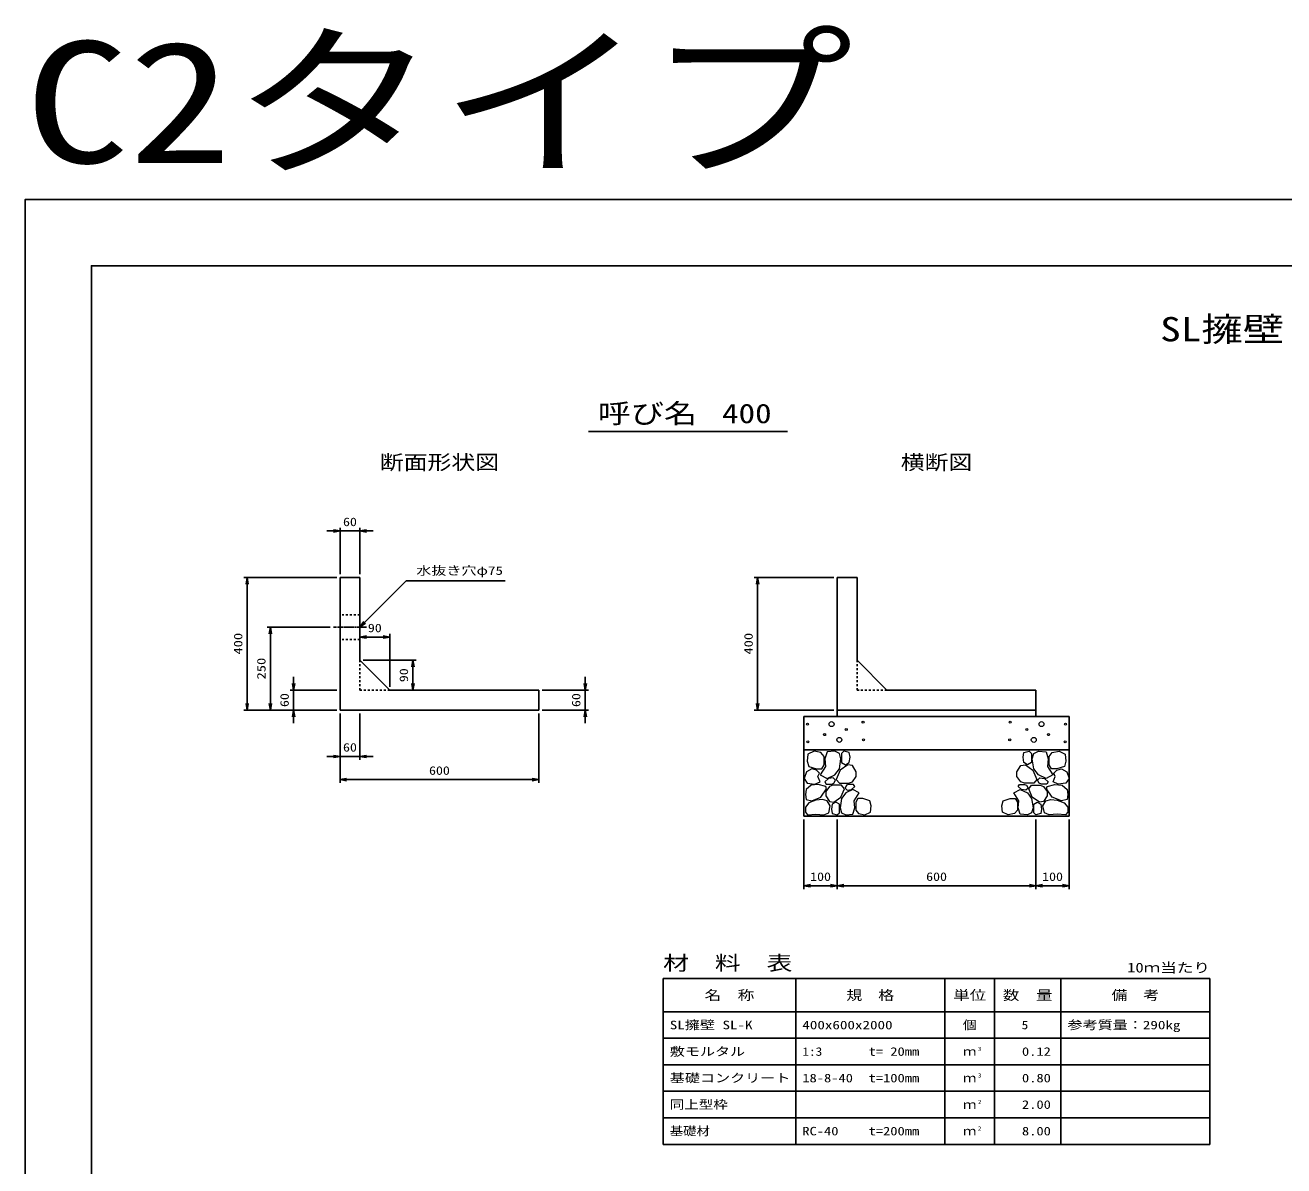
# Model space of a CAD drawing. Units: millimetres at full size; some dimension numbers follow another scale. Extents: x 0 to 8410, y 0 to 6466.
# Drawn here: x 0 to 3798, y 3025 to 6466 of the extents above; entities that cross this region are included whole.
import ezdxf
from ezdxf.enums import TextEntityAlignment as Align

# ---------------------------------------------------------------- set-up
doc = ezdxf.new("R2010")
doc.units = ezdxf.units.MM
doc.linetypes.add('CHAIN', pattern=[18.5, 12, -1.5, 3.5, -1.5])
doc.linetypes.add('DASHED_SPACED', pattern=[12, 6, -6])
for name, color, linetype, lineweight in [('D-BMK', 2, 'CHAIN', 25), ('D-DCR-HCHn', 4, 'Continuous', 9), ('D-MTR-FRAM', 7, 'Continuous', 25), ('D-MTR-LINE', 7, 'Continuous', 25), ('D-STR-DIM', 7, 'Continuous', 25), ('D-STR-STRn', 1, 'Continuous', 25), ('D-STR-TXT', 7, 'Continuous', 25), ('D-TTL', 2, 'Continuous', 25), ('D-TTL-TXT', 7, 'Continuous', 25)]:
    doc.layers.add(name, color=color, linetype=linetype, lineweight=lineweight)
doc.layers.add('D-MTR', color=7, linetype='Continuous')
doc.layers.add('D-MTR-TXT', color=7, linetype='Continuous')
doc.styles.add('ＭＳ ゴシック', font='')
doc.styles.get('ＭＳ ゴシック').set_extended_font_data('MS Gothic')

# ---------------------------------------------------------------- blocks, each defined once
blk = doc.blocks.new('open_arrow')
at = {"color": 0, "linetype": 'Continuous', "lineweight": -2}
blk.add_lwpolyline([(7.5, 1.25), (0, 0), (7.5, -1.25)], dxfattribs=at)

msp = doc.modelspace()

# ---------------------------------------------------------------- linework, layer by layer
at = {"layer": 'D-BMK'}
msp.add_line((1030, 4650), (930, 4650), dxfattribs=at)
at = {"layer": 'D-DCR-HCHn'}
for points in [[(2401.198, 4271.594), (2380.395, 4276.217), (2361.904, 4266.971), (2359.592, 4246.168), (2364.215, 4229.988), (2387.33, 4223.053), (2403.51, 4223.053), (2410.444, 4234.611), (2410.444, 4260.037)], [(2419.69, 4273.906), (2412.756, 4253.102), (2415.067, 4229.988), (2398.887, 4204.562), (2419.69, 4193.005), (2442.805, 4204.562), (2456.673, 4223.053), (2461.296, 4253.102), (2456.673, 4269.283), (2442.805, 4276.217)], [(2463.608, 4269.283), (2463.608, 4241.545), (2475.165, 4234.611), (2486.722, 4241.545), (2489.034, 4257.725), (2486.722, 4271.594), (2470.542, 4276.217)], [(3036.392, 4269.283), (3036.392, 4241.545), (3024.835, 4234.611), (3013.278, 4241.545), (3010.966, 4257.725), (3013.278, 4271.594), (3029.458, 4276.217)], [(3080.31, 4273.906), (3087.244, 4253.102), (3084.933, 4229.988), (3101.113, 4204.562), (3080.31, 4193.005), (3057.195, 4204.562), (3043.327, 4223.053), (3038.704, 4253.102), (3043.327, 4269.283), (3057.195, 4276.217)], [(3098.802, 4271.594), (3119.605, 4276.217), (3138.096, 4266.971), (3140.408, 4246.168), (3135.785, 4229.988), (3112.67, 4223.053), (3096.49, 4223.053), (3089.556, 4234.611), (3089.556, 4260.037)], [(2357.281, 4213.808), (2350.346, 4193.005), (2359.592, 4179.136), (2382.707, 4176.824), (2398.488, 4183.599), (2391.952, 4199.939), (2396.575, 4209.185), (2387.33, 4218.431), (2373.461, 4223.053)], [(2458.985, 4218.431), (2447.427, 4190.693), (2456.673, 4179.136), (2484.411, 4179.136), (2495.968, 4183.759), (2507.525, 4199.939), (2507.525, 4213.808), (2495.968, 4232.299), (2482.099, 4234.611)], [(3041.015, 4218.431), (3052.573, 4190.693), (3043.327, 4179.136), (3015.589, 4179.136), (3004.032, 4183.759), (2992.475, 4199.939), (2992.475, 4213.808), (3004.032, 4232.299), (3017.901, 4234.611)], [(3142.719, 4213.808), (3149.654, 4193.005), (3140.408, 4179.136), (3117.293, 4176.824), (3101.512, 4183.599), (3108.048, 4199.939), (3103.425, 4209.185), (3112.67, 4218.431), (3126.539, 4223.053)], [(2424.313, 4193.005), (2412.756, 4183.759), (2417.379, 4176.824), (2433.559, 4176.824), (2440.493, 4179.136), (2445.116, 4188.382), (2438.182, 4195.316)], [(3075.687, 4193.005), (3087.244, 4183.759), (3082.621, 4176.824), (3066.441, 4176.824), (3059.507, 4179.136), (3054.884, 4188.382), (3061.818, 4195.316)], [(2401.155, 4137.009), (2418.277, 4162.692), (2416.137, 4169.112), (2392.594, 4175.533), (2371.192, 4173.393), (2356.21, 4160.551), (2354.07, 4145.57), (2356.21, 4130.588), (2373.332, 4126.308)], [(2461.082, 4137.009), (2471.783, 4162.692), (2463.222, 4173.393), (2437.539, 4173.393), (2426.838, 4169.112), (2416.137, 4154.131), (2416.137, 4141.289), (2426.838, 4124.167), (2439.679, 4122.027)], [(2497.466, 4085.643), (2503.886, 4104.905), (2501.746, 4126.308), (2516.728, 4149.85), (2497.466, 4160.551), (2476.063, 4149.85), (2463.222, 4132.728), (2458.941, 4104.905), (2463.222, 4089.924), (2476.063, 4083.503)], [(2493.185, 4160.551), (2503.886, 4169.112), (2499.606, 4175.533), (2484.624, 4175.533), (2478.204, 4173.393), (2473.923, 4164.832), (2480.344, 4158.411)], [(3002.534, 4085.643), (2996.114, 4104.905), (2998.254, 4126.308), (2983.272, 4149.85), (3002.534, 4160.551), (3023.937, 4149.85), (3036.778, 4132.728), (3041.059, 4104.905), (3036.778, 4089.924), (3023.937, 4083.503)], [(3006.815, 4160.551), (2996.114, 4169.112), (3000.394, 4175.533), (3015.376, 4175.533), (3021.796, 4173.393), (3026.077, 4164.832), (3019.656, 4158.411)], [(3038.918, 4137.009), (3028.217, 4162.692), (3036.778, 4173.393), (3062.461, 4173.393), (3073.162, 4169.112), (3083.863, 4154.131), (3083.863, 4141.289), (3073.162, 4124.167), (3060.321, 4122.027)], [(3098.845, 4137.009), (3081.723, 4162.692), (3083.863, 4169.112), (3107.406, 4175.533), (3128.808, 4173.393), (3143.79, 4160.551), (3145.93, 4145.57), (3143.79, 4130.588), (3126.668, 4126.308)], [(2409.716, 4083.503), (2424.698, 4089.924), (2428.978, 4111.326), (2420.417, 4126.308), (2405.435, 4130.588), (2386.173, 4128.448), (2364.771, 4119.887), (2354.07, 4107.045), (2354.07, 4092.064), (2360.49, 4083.503), (2386.173, 4085.643)], [(2456.801, 4089.924), (2456.801, 4115.606), (2446.1, 4122.027), (2435.399, 4115.606), (2433.259, 4100.625), (2435.399, 4087.783), (2450.381, 4083.503)], [(2514.588, 4087.783), (2533.85, 4083.503), (2550.972, 4092.064), (2553.112, 4111.326), (2548.831, 4126.308), (2527.429, 4132.728), (2512.447, 4132.728), (2506.027, 4122.027), (2506.027, 4098.484)], [(2985.412, 4087.783), (2966.15, 4083.503), (2949.028, 4092.064), (2946.888, 4111.326), (2951.169, 4126.308), (2972.571, 4132.728), (2987.553, 4132.728), (2993.973, 4122.027), (2993.973, 4098.484)], [(3043.199, 4089.924), (3043.199, 4115.606), (3053.9, 4122.027), (3064.601, 4115.606), (3066.741, 4100.625), (3064.601, 4087.783), (3049.619, 4083.503)], [(3090.284, 4083.503), (3075.302, 4089.924), (3071.022, 4111.326), (3079.583, 4126.308), (3094.565, 4130.588), (3113.827, 4128.448), (3135.229, 4119.887), (3145.93, 4107.045), (3145.93, 4092.064), (3139.51, 4083.503), (3113.827, 4085.643)]]:
    msp.add_lwpolyline(points, close=True, dxfattribs=at)
for centre, radius in [((2360.727, 4357.43), 3), ((2433.336, 4357.43), 7.5), ((2477.708, 4341.639), 3), ((2528.131, 4363.481), 3), ((2971.869, 4363.481), 3), ((3022.292, 4341.639), 3), ((3066.664, 4357.43), 7.5), ((3139.273, 4357.43), 3), ((2361.869, 4303.919), 3), ((2412.292, 4325.761), 3), ((2456.664, 4309.97), 7.5), ((2529.273, 4309.97), 3), ((2970.727, 4309.97), 3), ((3043.336, 4309.97), 7.5), ((3087.708, 4325.761), 3), ((3138.131, 4303.919), 3)]:
    msp.add_circle(centre, radius, dxfattribs=at)
at = {"layer": 'D-MTR-FRAM'}
for p, q in [((1925, 3590), (3575, 3590)), ((1925, 3590), (1925, 3090)), ((3575, 3590), (3575, 3090)), ((1925, 3090), (3575, 3090))]:
    msp.add_line(p, q, dxfattribs=at)
at = {"layer": 'D-MTR-LINE'}
for p, q in [((2325, 3590), (2325, 3090)), ((2775, 3590), (2775, 3090)), ((2925, 3590), (2925, 3090)), ((3125, 3590), (3125, 3090)), ((1925, 3490), (3575, 3490)), ((1925, 3410), (3575, 3410)), ((1925, 3330), (3575, 3330)), ((1925, 3250), (3575, 3250)), ((1925, 3170), (3575, 3170))]:
    msp.add_line(p, q, dxfattribs=at)
at = {"layer": 'D-STR-DIM'}
for p, q in [((910, 4940), (1050, 4940)), ((950, 4810), (950, 4950)), ((1010, 4810), (1010, 4950)), ((940, 4800), (660, 4800)), ((670, 4400), (670, 4800)), ((2440, 4800), (2200, 4800)), ((2210, 4400), (2210, 4800)), ((920, 4650), (730, 4650)), ((740, 4400), (740, 4650)), ((1100, 4620), (1010, 4620)), ((1100, 4470), (1100, 4630)), ((1020, 4550), (1180, 4550)), ((1170, 4550), (1170, 4460)), ((810, 4360), (810, 4500)), ((1690, 4360), (1690, 4500)), ((940, 4460), (800, 4460)), ((1560, 4460), (1700, 4460)), ((940, 4400), (660, 4400)), ((940, 4400), (730, 4400)), ((940, 4400), (800, 4400)), ((950, 4390), (950, 4250)), ((950, 4390), (950, 4180)), ((1010, 4390), (1010, 4250)), ((1550, 4390), (1550, 4180)), ((1560, 4400), (1700, 4400)), ((2440, 4400), (2200, 4400)), ((910, 4260), (1050, 4260)), ((950, 4190), (1550, 4190)), ((2350, 4070), (2350, 3860)), ((2450, 4070), (2450, 3860)), ((2450, 4070), (2450, 3860)), ((3050, 4070), (3050, 3860)), ((3050, 4070), (3050, 3860)), ((3150, 4070), (3150, 3860)), ((2450, 3870), (2350, 3870)), ((2450, 3870), (3050, 3870)), ((3050, 3870), (3150, 3870))]:
    msp.add_line(p, q, dxfattribs=at)
at = {"layer": 'D-STR-STRn'}
for p, q in [((950, 4800), (950, 4400)), ((1010, 4800), (950, 4800)), ((1010, 4550), (1010, 4800)), ((2450, 4800), (2450, 4400)), ((2510, 4800), (2450, 4800)), ((2510, 4550), (2510, 4800)), ((1010, 4550), (1100, 4460)), ((2510, 4550), (2600, 4460)), ((1550, 4460), (1100, 4460)), ((1550, 4400), (1550, 4460)), ((3050, 4460), (2600, 4460)), ((3050, 4400), (3050, 4460)), ((950, 4400), (1550, 4400)), ((2350, 4080), (2350, 4380)), ((2350, 4380), (3150, 4380)), ((2450, 4400), (3050, 4400)), ((2450, 4400), (2450, 4380)), ((3050, 4400), (3050, 4380)), ((3150, 4380), (3150, 4080)), ((2350, 4280), (3150, 4280)), ((2350, 4080), (3150, 4080))]:
    msp.add_line(p, q, dxfattribs=at)
at = {"layer": 'D-STR-STRn', "linetype": 'DASHED_SPACED'}
for p, q in [((1010, 4687.5), (950, 4687.5)), ((1010, 4612.5), (950, 4612.5))]:
    msp.add_line(p, q, dxfattribs=at)
at = {"layer": 'D-STR-STRn', "color": 2, "linetype": 'DASHED_SPACED'}
for p, q in [((1010, 4550), (1010, 4460)), ((2510, 4550), (2510, 4460)), ((1100, 4460), (1010, 4460)), ((2600, 4460), (2510, 4460))]:
    msp.add_line(p, q, dxfattribs=at)
at = {"layer": 'D-STR-TXT'}
msp.add_lwpolyline([(1010, 4650), (1150, 4790), (1170, 4790), (1448.096, 4790)], dxfattribs=at)
at = {"layer": 'D-TTL'}
for points in [[(0, 0), (8410, 0), (8410, 5940), (0, 5940)], [(200, 200), (8210, 200), (8210, 5740), (200, 5740)]]:
    msp.add_lwpolyline(points, close=True, dxfattribs=at)
at = {"layer": 'D-TTL-TXT'}
msp.add_line((1700, 5240), (2300, 5240), dxfattribs=at)

# ---------------------------------------------------------------- block references
at = {"layer": 'D-STR-DIM', "xscale": 2.67, "yscale": 2.67}
for p, rotation in [((950, 4940), 180), ((670, 4800), 270), ((2210, 4800), 270), ((740, 4650), 270), ((1100, 4620), 180), ((1170, 4550), 270), ((810, 4460), 90), ((1170, 4460), 90), ((1690, 4460), 90), ((670, 4400), 90), ((740, 4400), 90), ((2210, 4400), 90), ((810, 4400), 270), ((1690, 4400), 270), ((950, 4260), 180), ((1550, 4190), 180), ((2450, 3870), 180), ((3050, 3870), 180), ((3150, 3870), 180)]:
    msp.add_blockref('open_arrow', p, dxfattribs=dict(at, rotation=rotation))
for p in [(1010, 4940), (1010, 4620), (1010, 4260), (950, 4190), (2350, 3870), (2450, 3870), (3050, 3870)]:
    msp.add_blockref('open_arrow', p, dxfattribs=at)
at = {"layer": 'D-STR-TXT', "xscale": 2.67, "yscale": 2.67, "rotation": 45}
msp.add_blockref('open_arrow', (1010, 4650), dxfattribs=at)

# ---------------------------------------------------------------- texts
at = {"layer": 'D-MTR', "style": 'ＭＳ ゴシック', "width": 1.3}
msp.add_text('材\u3000料\u3000表', height=43.99, dxfattribs=at).set_placement((1925, 3602), align=Align.BOTTOM_LEFT)
at = {"layer": 'D-MTR', "style": 'ＭＳ ゴシック', "width": 1.25}
msp.add_text('10ｍ当たり', height=29.33, dxfattribs=at).set_placement((3575, 3599.667), align=Align.BOTTOM_RIGHT)
at = {"layer": 'D-MTR-TXT', "style": 'ＭＳ ゴシック'}
for s, height, width, p in [('名\u3000称', 29.33, 1.25, (2125, 3540)), ('規\u3000格', 29.33, 1.2, (2550, 3540)), ('単位', 29.33, 1.25, (2850, 3540)), ('数\u3000量', 29.33, 1.25, (3025, 3540)), ('備\u3000考', 29.33, 1.2, (3350, 3540)), ('個', 25.66, 1.2, (2850, 3450)), ('ｍ', 25.66, 1.15, (2850, 3370)), ('ｍ', 25.66, 1.15, (2850, 3290)), ('ｍ', 25.66, 1.15, (2850, 3210)), ('ｍ', 25.66, 1.15, (2850, 3130))]:
    msp.add_text(s, height=height, dxfattribs=dict(at, width=width)).set_placement(p, align=Align.MIDDLE_CENTER)
for s, width, p in [('SL擁壁 SL-K', 1.3, (1945, 3450)), ('400x600x2000', 1.3, (2345, 3450)), ('参考質量：290kg', 1.3, (3145, 3450)), ('敷モルタル', 1.3, (1945, 3370)), ('1:3', 1.15, (2345, 3370)), ('t= 20mm', 1.25, (2545, 3370)), ('基礎コンクリート', 1.3, (1945, 3290)), ('18-8-40', 1.25, (2345, 3290)), ('t=100mm', 1.25, (2545, 3290)), ('同上型枠', 1.25, (1945, 3210)), ('基礎材', 1.15, (1945, 3130)), ('RC-40', 1.25, (2345, 3130)), ('t=200mm', 1.25, (2545, 3130))]:
    msp.add_text(s, height=25.66, dxfattribs=dict(at, width=width)).set_placement(p, align=Align.MIDDLE_LEFT)
for s, width, p in [('5', 1.15, (3026.777, 3450)), ('0.12', 1.25, (3095, 3370)), ('0.80', 1.25, (3095, 3290)), ('2.00', 1.25, (3095, 3210)), ('8.00', 1.25, (3095, 3130))]:
    msp.add_text(s, height=25.66, dxfattribs=dict(at, width=width)).set_placement(p, align=Align.MIDDLE_RIGHT)
at = {"layer": 'D-MTR-TXT', "style": 'ＭＳ ゴシック', "width": 1.15}
for s, p in [('3', (2875, 3367.667)), ('3', (2875, 3287.667)), ('2', (2875, 3207.667)), ('2', (2875, 3127.667))]:
    msp.add_text(s, height=12.83, dxfattribs=at).set_placement(p, align=Align.BOTTOM_LEFT)
at = {"layer": 'D-STR-DIM', "style": 'ＭＳ ゴシック', "width": 1.2}
for s, p in [('60', (980, 4967.5)), ('90', (1055, 4647.5)), ('60', (980, 4287.5)), ('600', (1250, 4217.5)), ('100', (2400, 3897.5)), ('600', (2750, 3897.5)), ('100', (3100, 3897.5))]:
    msp.add_text(s, height=25.66, dxfattribs=at).set_placement(p, align=Align.MIDDLE_CENTER)
at = {"layer": 'D-STR-DIM', "style": 'ＭＳ ゴシック'}
for s, width, p in [('400', 1.25, (642.5, 4600)), ('400', 1.25, (2182.5, 4600)), ('250', 1.25, (712.5, 4525)), ('90', 1.2, (1142.5, 4505)), ('60', 1.2, (782.5, 4430)), ('60', 1.2, (1662.5, 4430))]:
    msp.add_text(s, height=25.66, rotation=90, dxfattribs=dict(at, width=width)).set_placement(p, align=Align.MIDDLE_CENTER)
at = {"layer": 'D-STR-TXT', "style": 'ＭＳ ゴシック', "width": 1.3}
msp.add_text('水抜き穴φ75', height=25.66, dxfattribs=at).set_placement((1180, 4800), align=Align.BOTTOM_LEFT)
at = {"layer": 'D-TTL-TXT', "style": 'ＭＳ ゴシック', "width": 1.25}
msp.add_text('C2タイプ', height=366.6, dxfattribs=at).set_placement((0, 5940), align=Align.BOTTOM_LEFT)
at = {"layer": 'D-TTL-TXT', "style": 'ＭＳ ゴシック'}
for s, height, width, p in [('SL擁壁・SL-K・C2 (車道用)', 73.31, 1.25, (4205, 5490)), ('呼び名', 58.65, 1.25, (1877.5, 5247.5)), ('400', 58.65, 1.25, (2177.5, 5247.5)), ('断面形状図', 43.99, 1.2, (1250, 5112)), ('横断図', 43.99, 1.2, (2750, 5112))]:
    msp.add_text(s, height=height, dxfattribs=dict(at, width=width)).set_placement(p, align=Align.BOTTOM_CENTER)

doc.saveas('drawing.dxf')
